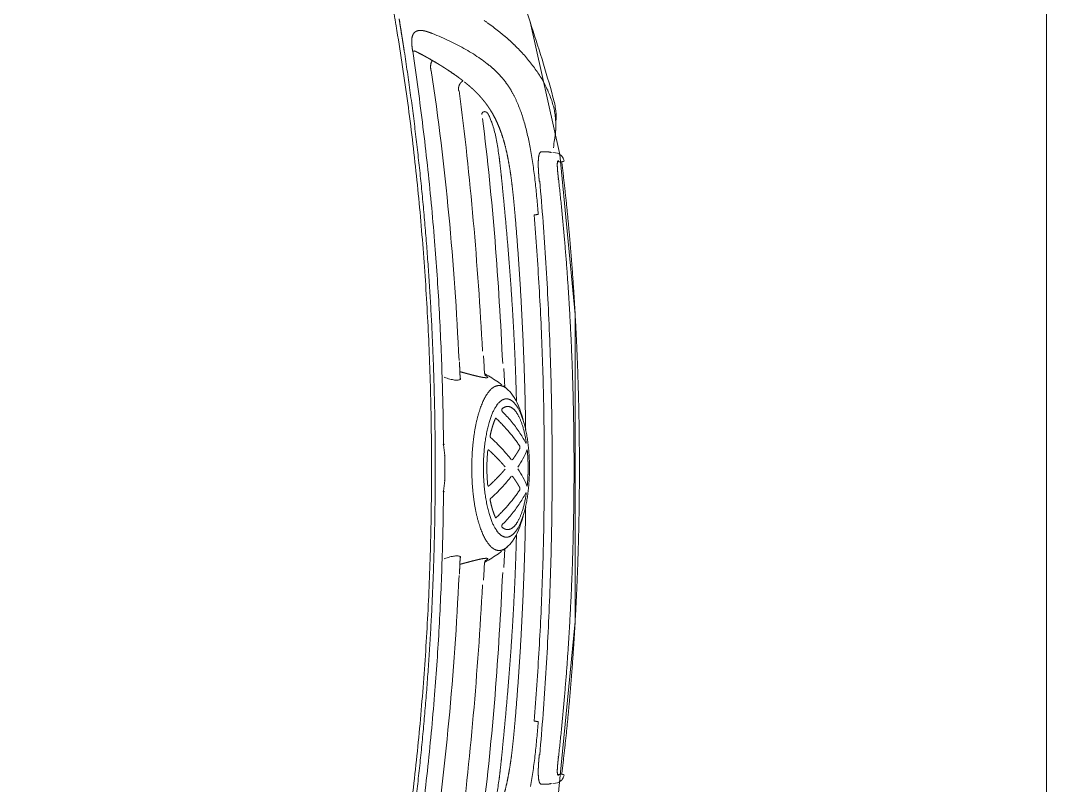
# Model space of a CAD drawing. Header units: metres. Extents: x -13194 to 152406, y -14653 to 29421.
# Drawn here: x 113326.1 to 113413.5, y 17072.9 to 17138 of the extents above; entities that cross this region are included whole.
import ezdxf
from ezdxf.xclip import XClip

# ---------------------------------------------------------------- set-up
doc = ezdxf.new("R2010")
doc.units = ezdxf.units.M
doc.header["$LTSCALE"] = 100
doc.header["$MEASUREMENT"] = 0
doc.header["$XCLIPFRAME"] = 0
doc.layers.get('0').update_dxf_attribs({"color": 9, "lineweight": 9})
for name, color, linetype, lineweight in [('04', 9, 'Continuous', 9), ('06D', 9, 'Continuous', 9), ('40M', 9, 'Continuous', 9)]:
    doc.layers.add(name, color=color, linetype=linetype, lineweight=lineweight)

# ---------------------------------------------------------------- blocks, each defined once
blk = doc.blocks.new('p-araba-polo')
at = {"extrusion": (0, 0, -1)}
for p, q in [((0.01422, 0.26091), (0.01391, 0.26097)), ((0.01508, 0.26079), (0.01402, 0.26094)), ((0.01503, 0.26079), (0.01425, 0.2609)), ((0.01831, 0.26121), (0.0184, 0.2612)), ((0.08109, 0.08663), (0.08157, 0.09555)), ((0.06387, 0.07388), (0.06438, 0.08476)), ((0.0636, 0.06899), (0.06387, 0.07386)), ((0.06854, 0.07272), (0.06886, 0.07295)), ((0.1157, 0.01978), (0.11462, 0.01066))]:
    blk.add_line(p, q, dxfattribs=at)
for p, q in [((0.1157, -0.01977), (0.11462, -0.01066)), ((0.0636, -0.06898), (0.06387, -0.07386)), ((0.06387, -0.07388), (0.06438, -0.08475)), ((0.06854, -0.07272), (0.06886, -0.07295)), ((0.08109, -0.08663), (0.08157, -0.09555)), ((0.01422, -0.2609), (0.01391, -0.26097)), ((0.01508, -0.26079), (0.01402, -0.26094)), ((0.01503, -0.26079), (0.01425, -0.2609)), ((0.01831, -0.26121), (0.0184, -0.2612)), ((0.02002, -0.30334), (0.02013, -0.30423))]:
    blk.add_line(p, q)
at = {"flags": 128}
for points in [[(0.08077, 0.08163), (0.08096, 0.08412), (0.08109, 0.08662)], [(0.08077, -0.08162), (0.08096, -0.08412), (0.08109, -0.08662)]]:
    blk.add_lwpolyline(points, dxfattribs=at)
for points, degree, knots in [([(0.15535, 0.37241), (0.15371, 0.36215), (0.15042, 0.34164), (0.14607, 0.31078), (0.14215, 0.27986), (0.13867, 0.24889), (0.13562, 0.21788), (0.133, 0.18682), (0.13079, 0.15573), (0.12899, 0.12462), (0.1276, 0.09348), (0.12662, 0.06233), (0.126, 0.03117), (0.12593, 0.01039), (0.12589, 0)], 3, [0, 0, 0, 0, 0.083333, 0.166666, 0.25, 0.333333, 0.416666, 0.5, 0.583333, 0.666666, 0.75, 0.833333, 0.916667, 1, 1, 1, 1]), ([(0.14194, 0.35489), (0.14038, 0.34415), (0.13726, 0.32267), (0.1331, 0.29037), (0.12936, 0.25802), (0.12604, 0.22562), (0.12422, 0.20399), (0.12331, 0.19317)], 3, [0, 0, 0, 0, 0.2, 0.4, 0.6, 0.8, 1, 1, 1, 1]), ([(0.06837, 0.265), (0.06866, 0.26712), (0.06923, 0.27135), (0.07026, 0.27751), (0.07147, 0.28345), (0.07291, 0.28912), (0.07443, 0.29383), (0.07594, 0.29774), (0.07691, 0.29983), (0.07741, 0.30088)], 3, [0, 0, 0, 0, 0.158147, 0.316114, 0.473938, 0.631662, 0.789307, 0.893445, 1, 1, 1, 1]), ([(0.03499, 0.21596), (0.03539, 0.22059), (0.03619, 0.22988), (0.03764, 0.24381), (0.03936, 0.25775), (0.04088, 0.26679), (0.04165, 0.27132)], 3, [0, 0, 0, 0, 0.247766, 0.497058, 0.747807, 1, 1, 1, 1]), ([(0.01309, 0.2618), (0.0133, 0.26283), (0.01419, 0.26501), (0.01736, 0.26792), (0.01902, 0.26832), (0.02261, 0.26858)], 3, [0, 0, 0, 0, 0.07302, 0.262364, 1, 1, 1, 1]), ([(0.01999, 0.26657), (0.01999, 0.26657), (0.01999, 0.26657), (0.01999, 0.26657), (0.01999, 0.26657), (0.01999, 0.26657), (0.01999, 0.26657), (0.01999, 0.26657), (0.01999, 0.26657), (0.01999, 0.26657), (0.01999, 0.26657)], 5, [0, 0, 0, 0, 0, 0, 1, 1, 1, 1, 1, 1, 1, 1, 1, 1, 1]), ([(0.01999, 0.26657), (0.01999, 0.26657), (0.01999, 0.26657), (0.01999, 0.26657), (0.01999, 0.26657), (0.01999, 0.26657), (0.01999, 0.26657), (0.01999, 0.26657), (0.01999, 0.26657), (0.01999, 0.26657), (0.01999, 0.26657)], 5, [0, 0, 0, 0, 0, 0, 1, 1, 1, 1, 1, 1, 1, 1, 1, 1, 1]), ([(0.0239, 0.26865), (0.02396, 0.26867), (0.02449, 0.26882), (0.02513, 0.26895), (0.0257, 0.26906)], 3, [0, 0, 0, 0, 0.111026, 1, 1, 1, 1]), ([(0.02465, 0.26849), (0.02465, 0.26849), (0.02465, 0.26849), (0.02465, 0.26849), (0.02465, 0.26849), (0.02465, 0.26849), (0.02465, 0.26849)], 3, [0, 0, 0, 0, 1, 1, 1, 1, 1, 1, 1]), ([(0.03194, 0.26932), (0.03225, 0.26933), (0.03288, 0.26935), (0.03347, 0.26862), (0.03376, 0.26826)], 3, [0, 0, 0, 0, 0.496902, 1, 1, 1, 1]), ([(0.03376, 0.26826), (0.03391, 0.26794), (0.03421, 0.26731), (0.03457, 0.2658), (0.03484, 0.26392), (0.03493, 0.2624), (0.03497, 0.26164)], 3, [0, 0, 0, 0, 0.249651, 0.50002, 0.750356, 1, 1, 1, 1]), ([(0.01398, 0.26096), (0.01399, 0.26095), (0.014, 0.26095), (0.01401, 0.26095), (0.01402, 0.26094)], 2, [0, 0, 0, 0.5, 0.5, 1, 1, 1]), ([(0.03497, 0.26164), (0.03499, 0.26094), (0.03504, 0.25955), (0.03502, 0.25729), (0.03495, 0.25499), (0.03487, 0.25343), (0.03483, 0.25265)], 3, [0, 0, 0, 0, 0.251327, 0.501735, 0.751271, 1, 1, 1, 1]), ([(0.02319, 0), (0.02323, 0.01165), (0.02332, 0.03494), (0.02397, 0.06987), (0.02503, 0.10479), (0.02653, 0.1397), (0.02847, 0.17458), (0.03081, 0.20944), (0.03275, 0.23265), (0.03372, 0.24425)], 3, [0, 0, 0, 0, 0.142868, 0.285725, 0.428582, 0.571438, 0.714291, 0.857142, 1, 1, 1, 1]), ([(0.03859, 0.21554), (0.03779, 0.20529), (0.03618, 0.1848), (0.03423, 0.15403), (0.03262, 0.12325), (0.03139, 0.09244), (0.03052, 0.06163), (0.02999, 0.03082), (0.02993, 0.01027), (0.0299, 0)], 3, [0, 0, 0, 0, 0.14291, 0.285803, 0.428665, 0.571538, 0.714372, 0.857182, 1, 1, 1, 1]), ([(0.12331, 0.19317), (0.12257, 0.18356), (0.1211, 0.16432), (0.11934, 0.13544), (0.11789, 0.10655), (0.11681, 0.07763), (0.11603, 0.04871), (0.11581, 0.02942), (0.1157, 0.01978)], 3, [0, 0, 0, 0, 0.166667, 0.333329, 0.499994, 0.666662, 0.833329, 1, 1, 1, 1]), ([(0.08058, 0.08018), (0.07851, 0.07902), (0.07436, 0.07671), (0.0707, 0.07421), (0.06887, 0.07296)], 3, [0, 0, 0, 0, 0.497743, 1, 1, 1, 1]), ([(0.08063, 0.07935), (0.08057, 0.07931), (0.08015, 0.07902), (0.07942, 0.07822), (0.08107, 0.08062), (0.08077, 0.08163)], 3, [0, 0, 0, 0, 0.049965, 0.344308, 1, 1, 1, 1]), ([(0.10149, 0.07539), (0.10181, 0.07523), (0.10246, 0.07491), (0.10383, 0.07473), (0.10544, 0.07479), (0.10723, 0.07505), (0.10848, 0.07533), (0.10911, 0.07548)], 3, [0, 0, 0, 0, 0.19954, 0.398751, 0.598409, 0.798825, 1, 1, 1, 1]), ([(0.10911, 0.07548), (0.10986, 0.07566), (0.11136, 0.07604), (0.11341, 0.07666), (0.11472, 0.07708), (0.11525, 0.07726)], 3, [0, 0, 0, 0, 0.371057, 0.742346, 1, 1, 1, 1]), ([(0.048, 0.04095), (0.05018, 0.04959), (0.05426, 0.05961), (0.05988, 0.06592), (0.06207, 0.06774)], 3, [0, 0, 0, 0, 0.724927, 1, 1, 1, 1]), ([(0.04593, 0.02173), (0.04675, 0.02323), (0.04839, 0.02623), (0.05128, 0.03074), (0.05448, 0.03526), (0.05803, 0.03978), (0.06189, 0.04429), (0.06473, 0.04729), (0.06616, 0.04879)], 3, [0, 0, 0, 0, 0.16668, 0.33334, 0.5, 0.66666, 0.83332, 1, 1, 1, 1]), ([(0.06616, 0.04935), (0.06615, 0.04925), (0.06612, 0.04905), (0.06604, 0.04878), (0.06594, 0.04855), (0.06586, 0.04845), (0.06582, 0.04841)], 3, [0, 0, 0, 0, 0.249941, 0.499809, 0.750049, 1, 1, 1, 1]), ([(0.0508, 0.01862), (0.05147, 0.01961), (0.0528, 0.02159), (0.0557, 0.02556), (0.05967, 0.03052), (0.06413, 0.03548), (0.06796, 0.03943), (0.06999, 0.0414), (0.07101, 0.04238)], 3, [0, 0, 0, 0, 0.125004, 0.250006, 0.499999, 0.749992, 0.874995, 1, 1, 1, 1]), ([(0.07101, 0.04238), (0.07105, 0.04241), (0.07112, 0.04247), (0.07123, 0.04248), (0.07133, 0.04241), (0.07139, 0.04232), (0.07141, 0.04227)], 3, [0, 0, 0, 0, 0.250044, 0.499974, 0.749882, 1, 1, 1, 1]), ([(0.07595, 0.02748), (0.07597, 0.02735), (0.076, 0.02709), (0.07595, 0.02665), (0.07583, 0.02626), (0.07571, 0.02611), (0.07565, 0.02604)], 3, [0, 0, 0, 0, 0.250006, 0.500022, 0.750005, 1, 1, 1, 1]), ([(0.04536, 0.02149), (0.04535, 0.02157), (0.04533, 0.02174), (0.04533, 0.02205), (0.04535, 0.02238), (0.04537, 0.02258), (0.04539, 0.02268)], 3, [0, 0, 0, 0, 0.252843, 0.501765, 0.750957, 1, 1, 1, 1]), ([(0.04557, 0.02131), (0.04555, 0.02128), (0.0455, 0.02121), (0.04544, 0.02122), (0.04539, 0.02131), (0.04537, 0.02143), (0.04536, 0.02149)], 3, [0, 0, 0, 0, 0.250438, 0.501916, 0.753209, 1, 1, 1, 1]), ([(0.07565, 0.02604), (0.07398, 0.02447), (0.07064, 0.02134), (0.06608, 0.01661), (0.06182, 0.01188), (0.05929, 0.00872), (0.05803, 0.00713)], 3, [0, 0, 0, 0, 0.25, 0.5, 0.750001, 1, 1, 1, 1]), ([(0.08008, 0.02338), (0.08008, 0.02338), (0.08008, 0.02338), (0.08008, 0.02338), (0.08008, 0.02338), (0.08008, 0.02338), (0.08008, 0.02338)], 3, [0, 0, 0, 0, 1, 1, 1, 1, 1, 1, 1]), ([(0.08008, 0.02338), (0.08008, 0.02338), (0.08008, 0.02338), (0.08008, 0.02338), (0.08008, 0.02338), (0.08008, 0.02338), (0.08008, 0.02338)], 3, [0, 0, 0, 0, 1, 1, 1, 1, 1, 1, 1]), ([(0.08022, 0.02243), (0.08022, 0.02243), (0.08022, 0.02243), (0.08022, 0.02243), (0.08022, 0.02243), (0.08022, 0.02243), (0.08022, 0.02243)], 3, [0, 0, 0, 0, 1, 1, 1, 1, 1, 1, 1]), ([(0.08034, 0.02153), (0.08034, 0.02153), (0.08034, 0.02153), (0.08034, 0.02153), (0.08034, 0.02153), (0.08034, 0.02153), (0.08034, 0.02153)], 3, [0, 0, 0, 0, 1, 1, 1, 1, 1, 1, 1]), ([(0.08034, 0.02153), (0.08034, 0.02153), (0.08034, 0.02153), (0.08034, 0.02153), (0.08034, 0.02153), (0.08034, 0.02153), (0.08034, 0.02153)], 3, [0, 0, 0, 0, 1, 1, 1, 1, 1, 1, 1]), ([(0.04437, 0.01477), (0.04439, 0.0149), (0.04442, 0.01517), (0.0445, 0.01543), (0.04459, 0.01554), (0.04464, 0.01545), (0.04467, 0.01541)], 3, [0, 0, 0, 0, 0.250017, 0.50001, 0.749992, 1, 1, 1, 1]), ([(0.07806, 0.01461), (0.07801, 0.01474), (0.07791, 0.01501), (0.07775, 0.01496), (0.07768, 0.01494)], 3, [0, 0, 0, 0, 0.500677, 1, 1, 1, 1]), ([(0.07876, 0), (0.07875, 0.00123), (0.07874, 0.0037), (0.0786, 0.00739), (0.07838, 0.01104), (0.07817, 0.01342), (0.07806, 0.01461)], 3, [0, 0, 0, 0, 0.25, 0.5, 0.75, 1, 1, 1, 1]), ([(0.11455, 0), (0.11456, 0.00178), (0.11456, 0.00534), (0.1146, 0.00889), (0.11462, 0.01066)], 3, [0, 0, 0, 0, 0.5, 1, 1, 1, 1]), ([(0.02319, 0), (0.02323, -0.01165), (0.02332, -0.03494), (0.02397, -0.06987), (0.02503, -0.10479), (0.02653, -0.1397), (0.02847, -0.17458), (0.03081, -0.20944), (0.03275, -0.23265), (0.03372, -0.24425)], 3, [0, 0, 0, 0, 0.142868, 0.285725, 0.428582, 0.571438, 0.714291, 0.857142, 1, 1, 1, 1]), ([(0.03859, -0.21554), (0.03779, -0.20529), (0.03618, -0.1848), (0.03423, -0.15403), (0.03262, -0.12324), (0.03139, -0.09244), (0.03052, -0.06163), (0.02999, -0.03082), (0.02993, -0.01027), (0.0299, 0)], 3, [0, 0, 0, 0, 0.14291, 0.285803, 0.428665, 0.571538, 0.714372, 0.857182, 1, 1, 1, 1]), ([(0.05847, 0.00759), (0.05844, 0.00759), (0.0584, 0.00759), (0.0584, 0.00761), (0.05841, 0.00762)], 3, [0, 0, 0, 0, 0.500023, 1, 1, 1, 1]), ([(0.07876, 0), (0.07875, -0.00123), (0.07874, -0.0037), (0.0786, -0.00739), (0.07838, -0.01104), (0.07817, -0.01342), (0.07806, -0.01461)], 3, [0, 0, 0, 0, 0.25, 0.5, 0.75, 1, 1, 1, 1]), ([(0.11455, 0), (0.11456, -0.00178), (0.11456, -0.00534), (0.1146, -0.00888), (0.11462, -0.01066)], 3, [0, 0, 0, 0, 0.5, 1, 1, 1, 1]), ([(0.15535, -0.37241), (0.15371, -0.36215), (0.15042, -0.34164), (0.14607, -0.31078), (0.14215, -0.27986), (0.13867, -0.24889), (0.13562, -0.21788), (0.133, -0.18682), (0.13079, -0.15573), (0.12899, -0.12462), (0.1276, -0.09348), (0.12662, -0.06233), (0.126, -0.03117), (0.12593, -0.01039), (0.12589, 0)], 3, [0, 0, 0, 0, 0.083333, 0.166666, 0.25, 0.333333, 0.416666, 0.5, 0.583333, 0.666666, 0.75, 0.833333, 0.916667, 1, 1, 1, 1]), ([(0.07565, -0.02604), (0.07398, -0.02447), (0.07064, -0.02134), (0.06608, -0.01661), (0.06182, -0.01188), (0.05929, -0.00871), (0.05803, -0.00713)], 3, [0, 0, 0, 0, 0.25, 0.5, 0.750001, 1, 1, 1, 1]), ([(0.05847, -0.00759), (0.05844, -0.00759), (0.0584, -0.00758), (0.0584, -0.00761), (0.05841, -0.00762)], 3, [0, 0, 0, 0, 0.500023, 1, 1, 1, 1]), ([(0.04437, -0.01477), (0.04439, -0.0149), (0.04442, -0.01517), (0.0445, -0.01543), (0.04459, -0.01554), (0.04464, -0.01545), (0.04467, -0.01541)], 3, [0, 0, 0, 0, 0.250017, 0.50001, 0.749992, 1, 1, 1, 1]), ([(0.07806, -0.01461), (0.07801, -0.01474), (0.07791, -0.01501), (0.07775, -0.01496), (0.07768, -0.01494)], 3, [0, 0, 0, 0, 0.500677, 1, 1, 1, 1]), ([(0.04536, -0.02149), (0.04535, -0.02157), (0.04533, -0.02174), (0.04533, -0.02205), (0.04535, -0.02238), (0.04537, -0.02258), (0.04539, -0.02268)], 3, [0, 0, 0, 0, 0.252843, 0.501765, 0.750957, 1, 1, 1, 1]), ([(0.04557, -0.02131), (0.04555, -0.02128), (0.0455, -0.02121), (0.04544, -0.02122), (0.04539, -0.02131), (0.04537, -0.02143), (0.04536, -0.02149)], 3, [0, 0, 0, 0, 0.250438, 0.501916, 0.753209, 1, 1, 1, 1]), ([(0.04593, -0.02173), (0.04675, -0.02323), (0.04839, -0.02623), (0.05128, -0.03074), (0.05448, -0.03526), (0.05803, -0.03978), (0.06189, -0.04429), (0.06473, -0.04729), (0.06616, -0.04879)], 3, [0, 0, 0, 0, 0.16668, 0.33334, 0.5, 0.66666, 0.83332, 1, 1, 1, 1]), ([(0.0508, -0.01862), (0.05147, -0.01961), (0.0528, -0.02159), (0.0557, -0.02556), (0.05967, -0.03052), (0.06413, -0.03547), (0.06796, -0.03943), (0.06999, -0.0414), (0.07101, -0.04238)], 3, [0, 0, 0, 0, 0.125004, 0.250006, 0.499999, 0.749992, 0.874995, 1, 1, 1, 1]), ([(0.07595, -0.02748), (0.07597, -0.02735), (0.076, -0.02709), (0.07595, -0.02665), (0.07583, -0.02626), (0.07571, -0.02611), (0.07565, -0.02604)], 3, [0, 0, 0, 0, 0.250006, 0.500022, 0.750005, 1, 1, 1, 1]), ([(0.08008, -0.02337), (0.08008, -0.02337), (0.08008, -0.02337), (0.08008, -0.02337), (0.08008, -0.02337), (0.08008, -0.02337), (0.08008, -0.02337)], 3, [0, 0, 0, 0, 1, 1, 1, 1, 1, 1, 1]), ([(0.08008, -0.02338), (0.08008, -0.02338), (0.08008, -0.02338), (0.08008, -0.02338), (0.08008, -0.02338), (0.08008, -0.02338), (0.08008, -0.02338)], 3, [0, 0, 0, 0, 1, 1, 1, 1, 1, 1, 1]), ([(0.08022, -0.02243), (0.08022, -0.02243), (0.08022, -0.02243), (0.08022, -0.02243), (0.08022, -0.02243), (0.08022, -0.02243), (0.08022, -0.02243)], 3, [0, 0, 0, 0, 1, 1, 1, 1, 1, 1, 1]), ([(0.08034, -0.02153), (0.08034, -0.02153), (0.08034, -0.02153), (0.08034, -0.02153), (0.08034, -0.02153), (0.08034, -0.02153), (0.08034, -0.02153)], 3, [0, 0, 0, 0, 1, 1, 1, 1, 1, 1, 1]), ([(0.08034, -0.02153), (0.08034, -0.02153), (0.08034, -0.02153), (0.08034, -0.02153), (0.08034, -0.02153), (0.08034, -0.02153), (0.08034, -0.02153)], 3, [0, 0, 0, 0, 1, 1, 1, 1, 1, 1, 1]), ([(0.12331, -0.19317), (0.12257, -0.18355), (0.1211, -0.16432), (0.11934, -0.13544), (0.11789, -0.10654), (0.11681, -0.07763), (0.11603, -0.04871), (0.11581, -0.02942), (0.1157, -0.01977)], 3, [0, 0, 0, 0, 0.166667, 0.333329, 0.499994, 0.666662, 0.833329, 1, 1, 1, 1]), ([(0.048, -0.04094), (0.05018, -0.04959), (0.05426, -0.05961), (0.05988, -0.06592), (0.06207, -0.06774)], 3, [0, 0, 0, 0, 0.724927, 1, 1, 1, 1]), ([(0.07101, -0.04238), (0.07105, -0.04241), (0.07112, -0.04247), (0.07123, -0.04247), (0.07133, -0.04241), (0.07139, -0.04232), (0.07141, -0.04227)], 3, [0, 0, 0, 0, 0.250044, 0.499974, 0.749882, 1, 1, 1, 1]), ([(0.06616, -0.04935), (0.06615, -0.04925), (0.06612, -0.04905), (0.06604, -0.04878), (0.06594, -0.04855), (0.06586, -0.04845), (0.06582, -0.0484)], 3, [0, 0, 0, 0, 0.249941, 0.499809, 0.750049, 1, 1, 1, 1]), ([(0.08058, -0.08018), (0.07851, -0.07902), (0.07436, -0.0767), (0.0707, -0.07421), (0.06887, -0.07296)], 3, [0, 0, 0, 0, 0.497743, 1, 1, 1, 1]), ([(0.10149, -0.07539), (0.10181, -0.07523), (0.10246, -0.07491), (0.10383, -0.07473), (0.10544, -0.07479), (0.10723, -0.07505), (0.10848, -0.07533), (0.10911, -0.07547)], 3, [0, 0, 0, 0, 0.19954, 0.398751, 0.598409, 0.798825, 1, 1, 1, 1]), ([(0.10911, -0.07547), (0.10986, -0.07566), (0.11136, -0.07604), (0.11341, -0.07666), (0.11472, -0.07708), (0.11525, -0.07726)], 3, [0, 0, 0, 0, 0.371057, 0.742346, 1, 1, 1, 1]), ([(0.08063, -0.07935), (0.08057, -0.07931), (0.08015, -0.07902), (0.07942, -0.07822), (0.08107, -0.08062), (0.08077, -0.08162)], 3, [0, 0, 0, 0, 0.049965, 0.344308, 1, 1, 1, 1]), ([(0.14194, -0.35489), (0.14038, -0.34415), (0.13726, -0.32267), (0.1331, -0.29037), (0.12936, -0.25802), (0.12604, -0.22562), (0.12422, -0.20399), (0.12331, -0.19317)], 3, [0, 0, 0, 0, 0.2, 0.4, 0.6, 0.8, 1, 1, 1, 1]), ([(0.03499, -0.21596), (0.03539, -0.22059), (0.03619, -0.22988), (0.03764, -0.24381), (0.03936, -0.25775), (0.04088, -0.26679), (0.04165, -0.27132)], 3, [0, 0, 0, 0, 0.247766, 0.497058, 0.747807, 1, 1, 1, 1]), ([(0.03497, -0.26164), (0.03499, -0.26094), (0.03504, -0.25954), (0.03502, -0.25729), (0.03495, -0.25499), (0.03487, -0.25343), (0.03483, -0.25265)], 3, [0, 0, 0, 0, 0.251327, 0.501735, 0.751271, 1, 1, 1, 1]), ([(0.01309, -0.2618), (0.0133, -0.26283), (0.01419, -0.26501), (0.01736, -0.26792), (0.01902, -0.26832), (0.02261, -0.26858)], 3, [0, 0, 0, 0, 0.07302, 0.262364, 1, 1, 1, 1]), ([(0.01398, -0.26095), (0.01399, -0.26095), (0.014, -0.26095), (0.01401, -0.26095), (0.01402, -0.26094)], 2, [0, 0, 0, 0.5, 0.5, 1, 1, 1]), ([(0.03376, -0.26826), (0.03391, -0.26794), (0.03421, -0.26731), (0.03457, -0.2658), (0.03484, -0.26392), (0.03493, -0.2624), (0.03497, -0.26164)], 3, [0, 0, 0, 0, 0.249651, 0.50002, 0.750356, 1, 1, 1, 1]), ([(0.01999, -0.26657), (0.01999, -0.26657), (0.01999, -0.26657), (0.01999, -0.26657), (0.01999, -0.26657), (0.01999, -0.26657), (0.01999, -0.26657), (0.01999, -0.26657), (0.01999, -0.26657), (0.01999, -0.26657), (0.01999, -0.26657)], 5, [0, 0, 0, 0, 0, 0, 1, 1, 1, 1, 1, 1, 1, 1, 1, 1, 1]), ([(0.01999, -0.26657), (0.01999, -0.26657), (0.01999, -0.26657), (0.01999, -0.26657), (0.01999, -0.26657), (0.01999, -0.26657), (0.01999, -0.26657), (0.01999, -0.26657), (0.01999, -0.26657), (0.01999, -0.26657), (0.01999, -0.26657)], 5, [0, 0, 0, 0, 0, 0, 1, 1, 1, 1, 1, 1, 1, 1, 1, 1, 1]), ([(0.0239, -0.26865), (0.02396, -0.26867), (0.02449, -0.26882), (0.02513, -0.26895), (0.0257, -0.26906)], 3, [0, 0, 0, 0, 0.111026, 1, 1, 1, 1]), ([(0.02465, -0.26849), (0.02465, -0.26849), (0.02465, -0.26849), (0.02465, -0.26849), (0.02465, -0.26849), (0.02465, -0.26849), (0.02465, -0.26849)], 3, [0, 0, 0, 0, 1, 1, 1, 1, 1, 1, 1]), ([(0.03194, -0.26932), (0.03225, -0.26933), (0.03288, -0.26935), (0.03347, -0.26862), (0.03376, -0.26826)], 3, [0, 0, 0, 0, 0.496902, 1, 1, 1, 1]), ([(0.06837, -0.265), (0.06866, -0.26712), (0.06923, -0.27135), (0.07026, -0.27751), (0.07147, -0.28345), (0.07291, -0.28911), (0.07443, -0.29383), (0.07594, -0.29774), (0.07691, -0.29982), (0.07741, -0.30088)], 3, [0, 0, 0, 0, 0.158147, 0.316114, 0.473938, 0.631662, 0.789307, 0.893445, 1, 1, 1, 1]), ([(0.04165, -0.27132), (0.04203, -0.27334), (0.04278, -0.27737), (0.04406, -0.28325), (0.04544, -0.28896), (0.04694, -0.29445), (0.04857, -0.29971), (0.0503, -0.30474), (0.05156, -0.30787), (0.05219, -0.30944)], 3, [0, 0, 0, 0, 0.14299, 0.285846, 0.42866, 0.571442, 0.714235, 0.857051, 1, 1, 1, 1]), ([(0.02048, -0.29888), (0.02041, -0.29825), (0.02028, -0.29696), (0.02021, -0.29567), (0.02017, -0.29502)], 3, [0, 0, 0, 0, 0.490502, 1, 1, 1, 1]), ([(0.03087, -0.32921), (0.02996, -0.32752), (0.02813, -0.32416), (0.02588, -0.31916), (0.02397, -0.3142), (0.02245, -0.3093), (0.02127, -0.30444), (0.0208, -0.30124), (0.02057, -0.29965)], 3, [0, 0, 0, 0, 0.166666, 0.333333, 0.5, 0.666667, 0.833333, 1, 1, 1, 1]), ([(0.07829, -0.30231), (0.07842, -0.30245), (0.07868, -0.30272), (0.07901, -0.30293), (0.07917, -0.30303)], 3, [0, 0, 0, 0, 0.498736, 1, 1, 1, 1]), ([(0.07917, -0.30303), (0.0795, -0.30317), (0.08014, -0.30346), (0.08126, -0.30351), (0.08184, -0.30323), (0.08213, -0.30309)], 3, [0, 0, 0, 0, 0.334219, 0.667128, 1, 1, 1, 1]), ([(0.08213, -0.30309), (0.08231, -0.30294), (0.08266, -0.30264), (0.08298, -0.30186), (0.08305, -0.30126), (0.08309, -0.30097)], 3, [0, 0, 0, 0, 0.331791, 0.664325, 1, 1, 1, 1]), ([(0.05406, -0.35898), (0.05263, -0.35753), (0.04977, -0.35464), (0.04589, -0.35034), (0.0423, -0.34605), (0.03901, -0.3418), (0.03602, -0.33757), (0.03327, -0.33337), (0.03167, -0.33059), (0.03087, -0.32921)], 3, [0, 0, 0, 0, 0.142856, 0.285712, 0.428569, 0.571427, 0.714284, 0.857142, 1, 1, 1, 1]), ([(0.0785, -0.34425), (0.08038, -0.34568), (0.08415, -0.34852), (0.09024, -0.35258), (0.09664, -0.35644), (0.10334, -0.3601), (0.11033, -0.36355), (0.11757, -0.36683), (0.12258, -0.36889), (0.12509, -0.36991)], 3, [0, 0, 0, 0, 0.142744, 0.285902, 0.429075, 0.572117, 0.714996, 0.857678, 1, 1, 1, 1]), ([(0.12523, -0.34664), (0.1257, -0.34703), (0.12663, -0.34782), (0.12772, -0.34846), (0.12827, -0.34879)], 3, [0, 0, 0, 0, 0.497077, 1, 1, 1, 1]), ([(0.14187, -0.35443), (0.14187, -0.35443), (0.14187, -0.35443), (0.14187, -0.35443), (0.14187, -0.35443), (0.14187, -0.35443), (0.14187, -0.35443), (0.14187, -0.35443), (0.14187, -0.35443), (0.14187, -0.35443), (0.14187, -0.35443)], 5, [0, 0, 0, 0, 0, 0, 1, 1, 1, 1, 1, 1.000001, 1.000001, 1.000001, 1.000001, 1.000001, 1.000001]), ([(0.14187, -0.35443), (0.14187, -0.35443), (0.14187, -0.35443), (0.14187, -0.35443), (0.14187, -0.35443), (0.14187, -0.35443), (0.14187, -0.35443), (0.14187, -0.35443), (0.14187, -0.35443), (0.14187, -0.35443), (0.14187, -0.35443)], 5, [0, 0, 0, 0, 0, 0, 1, 1, 1, 1, 1, 1.000001, 1.000001, 1.000001, 1.000001, 1.000001, 1.000001]), ([(0.15164, -0.37105), (0.15194, -0.37296), (0.15256, -0.37679), (0.15315, -0.38062), (0.15345, -0.38254)], 3, [0, 0, 0, 0, 0.500002, 1, 1, 1, 1])]:
    blk.add_open_spline(points, degree=degree, knots=knots)
for points, degree in [([(0.12271, 0), (0.12272, 0.07123), (0.12528, 0.14246), (0.13042, 0.21356), (0.13824, 0.28443), (0.14908, 0.35484)], 5), ([(0.1025, 0.09158), (0.10631, 0.1742), (0.11391, 0.25667), (0.12608, 0.33849)], 3), ([(0.08248, 0.09953), (0.08654, 0.17365), (0.09271, 0.24768), (0.10242, 0.32128)], 3), ([(0.06152, 0.26706), (0.06286, 0.27335), (0.06438, 0.27928), (0.06609, 0.28483), (0.06802, 0.29006), (0.07015, 0.2949), (0.07251, 0.29945), (0.07506, 0.30366)], 7), ([(0.06529, 0.08893), (0.0687, 0.15862), (0.07363, 0.22829), (0.08254, 0.2975)], 3), ([(0.0257, 0.26906), (0.02524, 0.26899), (0.02481, 0.2689), (0.02441, 0.2688), (0.02404, 0.2687), (0.02371, 0.26858)], 5), ([(0.0257, 0.26906), (0.02667, 0.26922), (0.02778, 0.26932), (0.02902, 0.26938), (0.03041, 0.26936), (0.03194, 0.26932)], 5), ([(0.03376, 0.26826), (0.03342, 0.26886), (0.03305, 0.26918), (0.03268, 0.2693), (0.0323, 0.26931), (0.03194, 0.26932)], 5), ([(0.03497, 0.26164), (0.03489, 0.26351), (0.03473, 0.2652), (0.03447, 0.26662), (0.03413, 0.2676), (0.03376, 0.26826)], 5), ([(0.05472, 0.21463), (0.05545, 0.223), (0.05619, 0.23116), (0.057, 0.23901), (0.05791, 0.2466), (0.05894, 0.25376), (0.06014, 0.26062), (0.06152, 0.26706)], 7), ([(0.06311, 0.21382), (0.06401, 0.22347), (0.06489, 0.23274), (0.06574, 0.24156), (0.06657, 0.24988), (0.06741, 0.2577), (0.06837, 0.265)], 6), ([(0.01508, 0.26079), (0.0105, 0.2237), (0.00687, 0.18651), (0.00409, 0.14926), (0.00205, 0.11197), (0.00069, 0.07466), (0, 0.03733), (0, 0)], 7), ([(0.01353, 0.26112), (0.01334, 0.26118), (0.01317, 0.26128), (0.01309, 0.26179)], 3), ([(0.01382, 0.261), (0.01385, 0.26099), (0.01388, 0.26098), (0.01391, 0.26097), (0.01394, 0.26096), (0.01398, 0.26096)], 5), ([(0.01398, 0.26096), (0.01398, 0.26095), (0.01399, 0.26095), (0.01399, 0.26095), (0.014, 0.26095), (0.014, 0.26095), (0.01401, 0.26095), (0.01402, 0.26094)], 7), ([(0.01402, 0.26094), (0.01409, 0.26092), (0.01415, 0.2609), (0.01452, 0.26087)], 3), ([(0.01402, 0.26094), (0.01404, 0.26094), (0.01407, 0.26093), (0.01411, 0.26092), (0.01416, 0.26091), (0.01423, 0.2609), (0.01431, 0.26089), (0.01442, 0.26088)], 7), ([(0.01508, 0.26079), (0.01503, 0.26079), (0.01502, 0.26079), (0.01503, 0.26079), (0.01505, 0.26079), (0.01508, 0.26079)], 5), ([(0.01508, 0.26079), (0.01503, 0.26079), (0.01502, 0.26079), (0.01503, 0.26079), (0.01505, 0.26079), (0.01508, 0.26079)], 5), ([(0.01508, 0.26079), (0.01681, 0.26084), (0.01855, 0.26088)], 2), ([(0.01883, 0.25795), (0.01884, 0.2596), (0.01875, 0.26091), (0.01853, 0.2615), (0.01828, 0.26174), (0.01803, 0.26176), (0.01777, 0.26178)], 6), ([(0.01783, 0.24604), (0.01805, 0.24795), (0.01827, 0.24986), (0.01847, 0.25175), (0.01864, 0.25356), (0.01876, 0.25522), (0.01882, 0.2567), (0.01883, 0.25795)], 7), ([(0.01819, 0.26122), (0.01824, 0.26122), (0.0183, 0.26121), (0.01836, 0.2612), (0.01842, 0.26119)], 4), ([(0.01844, 0.26119), (0.0184, 0.2612), (0.01836, 0.26121), (0.01831, 0.26121), (0.01827, 0.26122), (0.01823, 0.26122), (0.01819, 0.26122)], 6), ([(0.03483, 0.25265), (0.03494, 0.25452), (0.03502, 0.25639), (0.03506, 0.25822), (0.03505, 0.26), (0.03497, 0.26164)], 5), ([(0.00457, 0), (0.00457, 0.04924), (0.00586, 0.09856), (0.00836, 0.14784), (0.01224, 0.19704), (0.01783, 0.24604)], 5), ([(0.01783, 0.24604), (0.01779, 0.24605), (0.01798, 0.24602), (0.01826, 0.24599)], 3), ([(0.03417, 0.24422), (0.03432, 0.24589), (0.03447, 0.24758), (0.03461, 0.24927), (0.03473, 0.25096), (0.03483, 0.25265)], 5), ([(0.03372, 0.24425), (0.03385, 0.24424), (0.03396, 0.24423), (0.03408, 0.24422), (0.03414, 0.24422), (0.03417, 0.24422)], 5), ([(0.03417, 0.24422), (0.03414, 0.24422), (0.03408, 0.24422), (0.03396, 0.24423), (0.03385, 0.24424), (0.03372, 0.24425)], 5), ([(0.03859, 0.21554), (0.03749, 0.21565), (0.03639, 0.21576), (0.03565, 0.21585), (0.03532, 0.2159), (0.03499, 0.21596)], 5), ([(0.03859, 0.21554), (0.03749, 0.21565), (0.03639, 0.21576), (0.03565, 0.21585), (0.03532, 0.2159), (0.03499, 0.21596)], 5), ([(0.05472, 0.21463), (0.05276, 0.19201), (0.05109, 0.16934), (0.04966, 0.14664), (0.04846, 0.12392), (0.04745, 0.10118), (0.04665, 0.07843), (0.04607, 0.05568), (0.04574, 0.03293)], 8), ([(0.04574, 0.03293), (0.04607, 0.05568), (0.04665, 0.07843), (0.04745, 0.10118), (0.04846, 0.12392), (0.04966, 0.14664), (0.05109, 0.16934), (0.05276, 0.19201), (0.05472, 0.21463)], 8), ([(0.06311, 0.21382), (0.0613, 0.19427), (0.05965, 0.17468), (0.05811, 0.15505), (0.05683, 0.13538), (0.0557, 0.11569), (0.05477, 0.09598), (0.05407, 0.07626), (0.05357, 0.05655)], 8), ([(0.05357, 0.05655), (0.05407, 0.07626), (0.05477, 0.09598), (0.0557, 0.11569), (0.05683, 0.13538), (0.05811, 0.15505), (0.05965, 0.17468), (0.0613, 0.19427), (0.06311, 0.21382)], 8), ([(0.10149, 0.07539), (0.10164, 0.07912), (0.1018, 0.08285), (0.10196, 0.08657), (0.10213, 0.0903)], 4), ([(0.07865, 0.07694), (0.07826, 0.07699), (0.07796, 0.07707), (0.07788, 0.07726), (0.07808, 0.07756), (0.07853, 0.07796), (0.07918, 0.07844), (0.07998, 0.07897)], 7), ([(0.07865, 0.07694), (0.07826, 0.07699), (0.07796, 0.07707), (0.07788, 0.07726), (0.07808, 0.07756), (0.07853, 0.07796), (0.07918, 0.07844), (0.07998, 0.07897)], 7), ([(0.08519, 0.07775), (0.0864, 0.07802), (0.08768, 0.07832), (0.089, 0.07864), (0.09037, 0.07899), (0.09178, 0.07936), (0.0932, 0.07973), (0.09465, 0.08012)], 7), ([(0.10138, 0.08192), (0.1004, 0.08166), (0.09943, 0.0814), (0.09846, 0.08114), (0.0975, 0.08088), (0.09655, 0.08063), (0.09559, 0.08037), (0.09465, 0.08012)], 7), ([(0.06162, 0.06735), (0.06757, 0.07265), (0.07406, 0.07241), (0.08041, 0.06604), (0.08585, 0.05387), (0.08973, 0.03731), (0.09163, 0.01856), (0.09163, 0)], 7), ([(0.0636, 0.06896), (0.06362, 0.0691), (0.06365, 0.06925), (0.0637, 0.06941), (0.06376, 0.06958), (0.06384, 0.06976), (0.06393, 0.06994), (0.06402, 0.07013)], 7), ([(0.06887, 0.07296), (0.06796, 0.07229), (0.06705, 0.07162), (0.06618, 0.07095)], 3), ([(0.06885, 0.07294), (0.06885, 0.07295), (0.06886, 0.07295), (0.06887, 0.07296)], 3), ([(0.06885, 0.07294), (0.06885, 0.07295), (0.06886, 0.07295), (0.06887, 0.07296)], 3), ([(0.08519, 0.07775), (0.08397, 0.07749), (0.08282, 0.07726), (0.08176, 0.07708), (0.08079, 0.07694), (0.07993, 0.07687), (0.07921, 0.07686), (0.07865, 0.07694)], 7), ([(0.10149, 0.07539), (0.10134, 0.07549), (0.10119, 0.07559), (0.10109, 0.07573), (0.10106, 0.0759), (0.1011, 0.0761), (0.10121, 0.07633), (0.10138, 0.07656)], 7), ([(0.04249, 0), (0.04249, 0.01509), (0.04403, 0.03018), (0.04712, 0.04349), (0.05145, 0.05322), (0.05641, 0.05836), (0.06143, 0.05887)], 6), ([(0.06601, 0.05027), (0.06264, 0.05324), (0.05904, 0.05386), (0.05544, 0.05185), (0.05206, 0.04739), (0.04917, 0.04061), (0.0469, 0.03219), (0.04539, 0.02268)], 7), ([(0.06143, 0.05887), (0.06667, 0.05941), (0.07196, 0.05488), (0.07664, 0.04523), (0.08001, 0.03151), (0.08169, 0.01575), (0.08169, 0)], 6), ([(0.06616, 0.04935), (0.06618, 0.04954), (0.06619, 0.04972), (0.06618, 0.04989), (0.06615, 0.05002), (0.06611, 0.05013), (0.06607, 0.05022), (0.06601, 0.05027)], 7), ([(0.07141, 0.04227), (0.07137, 0.04236), (0.07133, 0.04243), (0.07127, 0.04248), (0.0712, 0.0425), (0.07113, 0.04248), (0.07107, 0.04244), (0.07101, 0.04238)], 7), ([(0.07595, 0.02748), (0.07545, 0.02995), (0.07489, 0.03231), (0.07428, 0.03457), (0.07363, 0.0367), (0.07293, 0.0387), (0.07219, 0.04056), (0.07141, 0.04227)], 7), ([(0.04539, 0.02268), (0.04536, 0.02251), (0.04534, 0.02233), (0.04533, 0.02214), (0.04532, 0.02196), (0.04533, 0.02178), (0.04534, 0.02162), (0.04536, 0.0215)], 7), ([(0.04536, 0.0215), (0.04537, 0.02138), (0.0454, 0.02129), (0.04543, 0.02123), (0.04546, 0.0212), (0.0455, 0.0212), (0.04553, 0.02124), (0.04557, 0.02131)], 7), ([(0.0506, 0.01776), (0.05059, 0.01758), (0.05059, 0.0174), (0.0506, 0.01723), (0.05061, 0.01709), (0.05064, 0.01697), (0.05067, 0.01686), (0.05071, 0.01679)], 7), ([(0.0508, 0.01862), (0.05076, 0.01855), (0.05072, 0.01846), (0.05069, 0.01835), (0.05065, 0.01822), (0.05063, 0.01808), (0.05061, 0.01792), (0.0506, 0.01776)], 7), ([(0.11564, 0.01993), (0.11533, 0.01994), (0.11515, 0.01999), (0.11511, 0.02009), (0.11525, 0.02021), (0.11559, 0.02035)], 5), ([(0.11564, 0.01993), (0.11533, 0.01994), (0.11515, 0.01999), (0.11511, 0.02009), (0.11525, 0.02021), (0.11559, 0.02035)], 5), ([(0.11559, 0.02035), (0.11562, 0.02023), (0.11564, 0.02011), (0.11566, 0.01999), (0.11568, 0.01987), (0.1157, 0.01978)], 5), ([(0.04437, 0.01477), (0.04417, 0.01272), (0.044, 0.01064), (0.04387, 0.00853), (0.04377, 0.00641), (0.0437, 0.00428), (0.04367, 0.00214), (0.04367, 0)], 7), ([(0.04467, 0.01541), (0.04463, 0.01551), (0.04458, 0.01554), (0.04453, 0.01552), (0.04448, 0.01539), (0.04443, 0.01522), (0.0444, 0.01501), (0.04437, 0.01477)], 7), ([(0.05237, 0.00064), (0.04922, 0.00551), (0.04666, 0.01037), (0.04469, 0.01521)], 3), ([(0.05071, 0.01679), (0.05148, 0.01541), (0.05229, 0.01404), (0.05314, 0.01266), (0.05402, 0.01128), (0.05494, 0.0099), (0.05589, 0.00852), (0.05688, 0.00713)], 7), ([(0.07722, 0.01541), (0.07498, 0.01335), (0.07282, 0.01129), (0.07073, 0.00922), (0.06872, 0.00715), (0.06679, 0.00507), (0.06495, 0.00299), (0.06318, 0.00091)], 7), ([(0.07783, 0.01477), (0.07781, 0.01501), (0.07775, 0.01522), (0.07768, 0.01539), (0.07756, 0.01552), (0.07745, 0.01554), (0.07733, 0.01551), (0.07722, 0.01541)], 7), ([(0.07768, 0.01494), (0.07773, 0.01499), (0.0778, 0.01501), (0.07786, 0.01499), (0.07793, 0.01493), (0.07799, 0.01484), (0.07803, 0.01473), (0.07806, 0.01461)], 7), ([(0, 0), (-0.00005, 0), (-0.00006, 0), (-0.00005, 0), (-0.00003, 0), (0, 0)], 5), ([(0, 0), (-0.00005, 0), (-0.00006, 0), (-0.00005, 0), (-0.00003, 0), (0, 0)], 5), ([(0.01508, -0.26079), (0.0105, -0.2237), (0.00687, -0.18651), (0.00409, -0.14926), (0.00205, -0.11197), (0.00069, -0.07466), (0, -0.03733), (0, 0)], 7), ([(0.00457, 0), (0.00457, -0.04924), (0.00586, -0.09856), (0.00836, -0.14784), (0.01224, -0.19704), (0.01783, -0.24604)], 5), ([(0.04249, 0), (0.04249, -0.01509), (0.04403, -0.03018), (0.04712, -0.04349), (0.05145, -0.05321), (0.05641, -0.05836), (0.06143, -0.05887)], 6), ([(0.04437, -0.01477), (0.04417, -0.01272), (0.044, -0.01064), (0.04387, -0.00853), (0.04377, -0.00641), (0.0437, -0.00428), (0.04367, -0.00214), (0.04367, 0)], 7), ([(0.05749, 0.00712), (0.05724, 0.00709), (0.05697, 0.00701), (0.05688, 0.00713)], 3), ([(0.05688, 0.00713), (0.05697, 0.00701), (0.05724, 0.00709), (0.05749, 0.00712)], 3), ([(0.06143, -0.05887), (0.06667, -0.0594), (0.07196, -0.05488), (0.07664, -0.04523), (0.08001, -0.03151), (0.08169, -0.01575), (0.08169, 0)], 6), ([(0.06162, -0.06735), (0.06757, -0.07265), (0.07406, -0.07241), (0.08041, -0.06604), (0.08585, -0.05387), (0.08973, -0.03731), (0.09163, -0.01855), (0.09163, 0)], 7), ([(0.12271, 0), (0.12272, -0.07123), (0.12528, -0.14246), (0.13042, -0.21356), (0.13824, -0.28443), (0.14908, -0.35484)], 5), ([(0.05237, -0.00064), (0.04922, -0.0055), (0.04666, -0.01037), (0.04469, -0.01521)], 3), ([(0.05071, -0.01679), (0.05148, -0.01541), (0.05229, -0.01403), (0.05314, -0.01266), (0.05402, -0.01128), (0.05494, -0.00989), (0.05589, -0.00851), (0.05688, -0.00713)], 7), ([(0.05749, -0.00712), (0.05724, -0.00709), (0.05697, -0.00701), (0.05688, -0.00713)], 3), ([(0.05688, -0.00713), (0.05697, -0.00701), (0.05724, -0.00709), (0.05749, -0.00712)], 3), ([(0.07722, -0.01541), (0.07498, -0.01335), (0.07282, -0.01129), (0.07073, -0.00922), (0.06872, -0.00714), (0.06679, -0.00507), (0.06495, -0.00299), (0.06318, -0.00091)], 7), ([(0.04467, -0.01541), (0.04463, -0.01551), (0.04458, -0.01554), (0.04453, -0.01551), (0.04448, -0.01539), (0.04443, -0.01522), (0.0444, -0.01501), (0.04437, -0.01477)], 7), ([(0.0506, -0.01775), (0.05059, -0.01758), (0.05059, -0.0174), (0.0506, -0.01723), (0.05061, -0.01708), (0.05064, -0.01696), (0.05067, -0.01686), (0.05071, -0.01679)], 7), ([(0.07783, -0.01477), (0.07781, -0.01501), (0.07775, -0.01522), (0.07768, -0.01539), (0.07756, -0.01551), (0.07745, -0.01554), (0.07733, -0.01551), (0.07722, -0.01541)], 7), ([(0.07768, -0.01494), (0.07773, -0.01499), (0.0778, -0.01501), (0.07786, -0.01499), (0.07793, -0.01493), (0.07799, -0.01484), (0.07803, -0.01473), (0.07806, -0.01461)], 7), ([(0.04539, -0.02268), (0.04536, -0.02251), (0.04534, -0.02233), (0.04533, -0.02214), (0.04532, -0.02195), (0.04533, -0.02178), (0.04534, -0.02162), (0.04536, -0.02149)], 7), ([(0.04536, -0.02149), (0.04537, -0.02138), (0.0454, -0.02129), (0.04543, -0.02122), (0.04546, -0.0212), (0.0455, -0.0212), (0.04553, -0.02124), (0.04557, -0.02131)], 7), ([(0.06601, -0.05027), (0.06264, -0.05324), (0.05904, -0.05386), (0.05544, -0.05185), (0.05206, -0.04739), (0.04917, -0.04061), (0.0469, -0.03219), (0.04539, -0.02268)], 7), ([(0.0508, -0.01862), (0.05076, -0.01855), (0.05072, -0.01846), (0.05069, -0.01835), (0.05065, -0.01822), (0.05063, -0.01807), (0.05061, -0.01792), (0.0506, -0.01775)], 7), ([(0.11564, -0.01992), (0.11533, -0.01994), (0.11515, -0.01999), (0.11511, -0.02009), (0.11525, -0.02021), (0.11559, -0.02035)], 5), ([(0.11564, -0.01992), (0.11533, -0.01994), (0.11515, -0.01999), (0.11511, -0.02009), (0.11525, -0.02021), (0.11559, -0.02035)], 5), ([(0.11559, -0.02035), (0.11562, -0.02023), (0.11564, -0.02011), (0.11566, -0.01999), (0.11568, -0.01987), (0.1157, -0.01977)], 5), ([(0.05472, -0.21463), (0.05276, -0.19201), (0.05109, -0.16934), (0.04966, -0.14664), (0.04846, -0.12392), (0.04745, -0.10118), (0.04665, -0.07843), (0.04607, -0.05568), (0.04574, -0.03292)], 8), ([(0.04574, -0.03292), (0.04607, -0.05568), (0.04665, -0.07843), (0.04745, -0.10118), (0.04846, -0.12392), (0.04966, -0.14664), (0.05109, -0.16934), (0.05276, -0.19201), (0.05472, -0.21463)], 8), ([(0.07595, -0.02748), (0.07545, -0.02994), (0.07489, -0.03231), (0.07428, -0.03457), (0.07363, -0.0367), (0.07293, -0.0387), (0.07219, -0.04056), (0.07141, -0.04227)], 7), ([(0.07141, -0.04227), (0.07137, -0.04236), (0.07133, -0.04243), (0.07127, -0.04248), (0.0712, -0.0425), (0.07113, -0.04248), (0.07107, -0.04244), (0.07101, -0.04238)], 7), ([(0.06616, -0.04935), (0.06618, -0.04954), (0.06619, -0.04972), (0.06618, -0.04989), (0.06615, -0.05002), (0.06611, -0.05013), (0.06607, -0.05022), (0.06601, -0.05027)], 7), ([(0.06311, -0.21382), (0.0613, -0.19427), (0.05965, -0.17468), (0.05811, -0.15505), (0.05683, -0.13538), (0.0557, -0.11569), (0.05477, -0.09598), (0.05407, -0.07626), (0.05357, -0.05655)], 8), ([(0.05357, -0.05655), (0.05407, -0.07626), (0.05477, -0.09598), (0.0557, -0.11569), (0.05683, -0.13538), (0.05811, -0.15505), (0.05965, -0.17468), (0.0613, -0.19427), (0.06311, -0.21382)], 8), ([(0.0636, -0.06896), (0.06362, -0.06909), (0.06365, -0.06925), (0.0637, -0.06941), (0.06376, -0.06958), (0.06384, -0.06976), (0.06393, -0.06994), (0.06402, -0.07013)], 7), ([(0.06887, -0.07296), (0.06796, -0.07229), (0.06705, -0.07162), (0.06618, -0.07095)], 3), ([(0.06885, -0.07294), (0.06885, -0.07295), (0.06886, -0.07295), (0.06887, -0.07296)], 3), ([(0.06885, -0.07294), (0.06885, -0.07295), (0.06886, -0.07295), (0.06887, -0.07296)], 3), ([(0.07865, -0.07693), (0.07826, -0.07699), (0.07796, -0.07707), (0.07788, -0.07726), (0.07808, -0.07756), (0.07853, -0.07796), (0.07918, -0.07844), (0.07998, -0.07896)], 7), ([(0.07865, -0.07693), (0.07826, -0.07699), (0.07796, -0.07707), (0.07788, -0.07726), (0.07808, -0.07756), (0.07853, -0.07796), (0.07918, -0.07844), (0.07998, -0.07896)], 7), ([(0.08519, -0.07775), (0.08397, -0.07749), (0.08282, -0.07726), (0.08176, -0.07708), (0.08079, -0.07694), (0.07993, -0.07687), (0.07921, -0.07686), (0.07865, -0.07693)], 7), ([(0.08519, -0.07775), (0.0864, -0.07802), (0.08768, -0.07831), (0.089, -0.07864), (0.09037, -0.07899), (0.09178, -0.07935), (0.0932, -0.07973), (0.09465, -0.08012)], 7), ([(0.10149, -0.07539), (0.10134, -0.07549), (0.10119, -0.07559), (0.10109, -0.07573), (0.10106, -0.0759), (0.1011, -0.0761), (0.10121, -0.07632), (0.10138, -0.07656)], 7), ([(0.10149, -0.07539), (0.10164, -0.07912), (0.1018, -0.08284), (0.10196, -0.08657), (0.10213, -0.0903)], 4), ([(0.10138, -0.08192), (0.1004, -0.08166), (0.09943, -0.0814), (0.09846, -0.08114), (0.0975, -0.08088), (0.09655, -0.08062), (0.09559, -0.08037), (0.09465, -0.08012)], 7), ([(0.06529, -0.08893), (0.0687, -0.15862), (0.07363, -0.22828), (0.08254, -0.2975)], 3), ([(0.1025, -0.09158), (0.10631, -0.1742), (0.11391, -0.25667), (0.12608, -0.33849)], 3), ([(0.08248, -0.09953), (0.08654, -0.17365), (0.09271, -0.24768), (0.10242, -0.32128)], 3), ([(0.03859, -0.21554), (0.03749, -0.21565), (0.03639, -0.21576), (0.03565, -0.21584), (0.03532, -0.2159), (0.03499, -0.21596)], 5), ([(0.03859, -0.21554), (0.03749, -0.21565), (0.03639, -0.21576), (0.03565, -0.21584), (0.03532, -0.2159), (0.03499, -0.21596)], 5), ([(0.05472, -0.21463), (0.05545, -0.223), (0.05619, -0.23116), (0.057, -0.23901), (0.05791, -0.2466), (0.05894, -0.25375), (0.06014, -0.26062), (0.06152, -0.26706)], 7), ([(0.06311, -0.21382), (0.06401, -0.22347), (0.06489, -0.23274), (0.06574, -0.24156), (0.06657, -0.24988), (0.06741, -0.25769), (0.06837, -0.265)], 6), ([(0.03372, -0.24425), (0.03385, -0.24424), (0.03396, -0.24423), (0.03408, -0.24422), (0.03414, -0.24422), (0.03417, -0.24421)], 5), ([(0.03417, -0.24421), (0.03414, -0.24422), (0.03408, -0.24422), (0.03396, -0.24423), (0.03385, -0.24424), (0.03372, -0.24425)], 5), ([(0.03417, -0.24421), (0.03432, -0.24589), (0.03447, -0.24758), (0.03461, -0.24927), (0.03473, -0.25096), (0.03483, -0.25265)], 5), ([(0.01783, -0.24604), (0.01779, -0.24604), (0.01798, -0.24602), (0.01826, -0.24599)], 3), ([(0.01783, -0.24604), (0.01805, -0.24795), (0.01827, -0.24986), (0.01847, -0.25175), (0.01864, -0.25355), (0.01876, -0.25522), (0.01882, -0.2567), (0.01883, -0.25795)], 7), ([(0.03483, -0.25265), (0.03494, -0.25452), (0.03502, -0.25639), (0.03506, -0.25822), (0.03505, -0.26), (0.03497, -0.26164)], 5), ([(0.01353, -0.26112), (0.01334, -0.26117), (0.01317, -0.26128), (0.01309, -0.26179)], 3), ([(0.01382, -0.261), (0.01385, -0.26099), (0.01388, -0.26098), (0.01391, -0.26097), (0.01394, -0.26096), (0.01398, -0.26095)], 5), ([(0.01398, -0.26095), (0.01398, -0.26095), (0.01399, -0.26095), (0.01399, -0.26095), (0.014, -0.26095), (0.014, -0.26095), (0.01401, -0.26094), (0.01402, -0.26094)], 7), ([(0.01402, -0.26094), (0.01409, -0.26092), (0.01415, -0.2609), (0.01452, -0.26087)], 3), ([(0.01402, -0.26094), (0.01404, -0.26094), (0.01407, -0.26093), (0.01411, -0.26092), (0.01416, -0.26091), (0.01423, -0.2609), (0.01431, -0.26089), (0.01442, -0.26088)], 7), ([(0.01508, -0.26079), (0.01503, -0.26079), (0.01502, -0.26079), (0.01503, -0.26079), (0.01505, -0.26079), (0.01508, -0.26079)], 5), ([(0.01508, -0.26079), (0.01503, -0.26079), (0.01502, -0.26079), (0.01503, -0.26079), (0.01505, -0.26079), (0.01508, -0.26079)], 5), ([(0.01508, -0.26079), (0.01681, -0.26084), (0.01855, -0.26088)], 2), ([(0.01883, -0.25795), (0.01884, -0.2596), (0.01875, -0.26091), (0.01853, -0.2615), (0.01828, -0.26174), (0.01803, -0.26176), (0.01777, -0.26178)], 6), ([(0.01819, -0.26122), (0.01824, -0.26122), (0.0183, -0.26121), (0.01836, -0.2612), (0.01842, -0.26119)], 4), ([(0.01844, -0.26119), (0.0184, -0.2612), (0.01836, -0.26121), (0.01831, -0.26121), (0.01827, -0.26122), (0.01823, -0.26122), (0.01819, -0.26122)], 6), ([(0.03497, -0.26164), (0.03489, -0.26351), (0.03473, -0.2652), (0.03447, -0.26662), (0.03413, -0.2676), (0.03376, -0.26826)], 5), ([(0.0257, -0.26906), (0.02524, -0.26899), (0.02481, -0.2689), (0.02441, -0.2688), (0.02404, -0.2687), (0.02371, -0.26858)], 5), ([(0.0257, -0.26906), (0.02667, -0.26922), (0.02778, -0.26932), (0.02902, -0.26938), (0.03041, -0.26935), (0.03194, -0.26932)], 5), ([(0.03376, -0.26826), (0.03342, -0.26886), (0.03305, -0.26918), (0.03268, -0.2693), (0.0323, -0.26931), (0.03194, -0.26932)], 5), ([(0.06152, -0.26706), (0.06286, -0.27335), (0.06438, -0.27928), (0.06609, -0.28483), (0.06802, -0.29006), (0.07015, -0.2949), (0.07251, -0.29944), (0.07506, -0.30366)], 7), ([(0.02127, -0.27882), (0.02085, -0.28112), (0.02051, -0.28344), (0.02026, -0.28575), (0.0201, -0.28807), (0.02003, -0.29039), (0.02005, -0.2927), (0.02017, -0.29502)], 7), ([(0.02211, -0.27254), (0.02183, -0.27507), (0.02149, -0.27746), (0.02109, -0.27983)], 3), ([(0.02017, -0.29502), (0.01987, -0.29615), (0.01958, -0.29728), (0.01968, -0.29839)], 3), ([(0.01968, -0.29844), (0.01977, -0.29993), (0.01982, -0.30154), (0.02003, -0.30335)], 3), ([(0.02013, -0.30425), (0.02063, -0.30803), (0.02126, -0.31132), (0.0225, -0.31587)], 3), ([(0.02048, -0.29888), (0.0205, -0.29903), (0.02051, -0.29919), (0.02053, -0.29934), (0.02055, -0.29949), (0.02057, -0.29965)], 5), ([(0.02057, -0.29965), (0.02054, -0.29939), (0.02051, -0.29913), (0.02048, -0.29888)], 3), ([(0.02059, -0.29957), (0.02059, -0.29958), (0.02059, -0.29958), (0.02059, -0.29957), (0.02059, -0.29957), (0.02059, -0.29957), (0.02059, -0.29957), (0.02059, -0.29957)], 7), ([(0.02061, -0.29948), (0.02061, -0.29948), (0.02061, -0.29948), (0.02061, -0.29948)], 3), ([(0.08003, -0.31096), (0.07916, -0.30981), (0.0783, -0.30864), (0.07746, -0.30744), (0.07664, -0.30621), (0.07584, -0.30495), (0.07506, -0.30366)], 6), ([(0.07917, -0.30303), (0.07867, -0.30274), (0.07824, -0.30236), (0.07792, -0.30191), (0.07766, -0.3014), (0.07741, -0.30088)], 5), ([(0.05219, -0.30944), (0.05555, -0.31751), (0.05934, -0.32455), (0.06353, -0.33051), (0.06814, -0.3356), (0.07316, -0.34011), (0.0785, -0.34425)], 6), ([(0.08264, -0.31421), (0.08211, -0.31358), (0.08159, -0.31295), (0.08106, -0.31229), (0.08055, -0.31163), (0.08003, -0.31096)], 5), ([(0.08798, -0.32001), (0.08689, -0.31892), (0.0858, -0.31779), (0.08473, -0.31664), (0.08368, -0.31544), (0.08264, -0.31421)], 5), ([(0.02249, -0.31586), (0.02842, -0.33739), (0.03495, -0.35874), (0.04204, -0.37991)], 3), ([(0.09785, -0.32871), (0.09617, -0.32738), (0.09449, -0.326), (0.09283, -0.32458), (0.09118, -0.32311), (0.08957, -0.32159), (0.08798, -0.32001)], 6), ([(0.09905, -0.32966), (0.10052, -0.32868), (0.10212, -0.32774), (0.10319, -0.32465), (0.10299, -0.32309), (0.10275, -0.32128)], 5), ([(0.10275, -0.32128), (0.10299, -0.32309), (0.10319, -0.32465), (0.10212, -0.32774), (0.10052, -0.32868), (0.09905, -0.32966)], 5), ([(0.1016, -0.33161), (0.1011, -0.33124), (0.10061, -0.33086), (0.10009, -0.33047), (0.09957, -0.33007), (0.09905, -0.32966)], 5), ([(0.1117, -0.3387), (0.10844, -0.33655), (0.10593, -0.3348), (0.10351, -0.33304), (0.10251, -0.3323), (0.1016, -0.33161)], 5), ([(0.12827, -0.34879), (0.12613, -0.34758), (0.124, -0.34635), (0.12189, -0.34511), (0.1198, -0.34386), (0.11774, -0.34259), (0.1157, -0.34131), (0.11369, -0.34002), (0.1117, -0.3387)], 8), ([(0.1264, -0.33849), (0.12663, -0.34005), (0.12694, -0.34212), (0.12662, -0.34516), (0.12592, -0.34588), (0.12523, -0.34664)], 5), ([(0.1264, -0.3385), (0.12657, -0.33961), (0.12677, -0.34096), (0.12681, -0.3427), (0.12661, -0.3444), (0.12622, -0.34557), (0.12572, -0.34609), (0.12523, -0.34664)], 7), ([(0.12827, -0.34879), (0.1276, -0.34841), (0.12695, -0.348), (0.12634, -0.34757), (0.12576, -0.34712), (0.12523, -0.34664)], 5), ([(0.13716, -0.35363), (0.13426, -0.35211), (0.13245, -0.35111), (0.13109, -0.35037), (0.12966, -0.34957), (0.12827, -0.34879)], 5), ([(0.14038, -0.3553), (0.13997, -0.35509), (0.13957, -0.35489), (0.13917, -0.35468), (0.13877, -0.35447), (0.13836, -0.35426), (0.13796, -0.35405), (0.13756, -0.35384), (0.13716, -0.35363)], 8), ([(0.14194, -0.35489), (0.14125, -0.35489), (0.14057, -0.3549), (0.14019, -0.35486), (0.14018, -0.35478), (0.14048, -0.35469)], 5), ([(0.14048, -0.35469), (0.14018, -0.35478), (0.14019, -0.35486), (0.14057, -0.3549), (0.14125, -0.35489), (0.14194, -0.35489)], 5), ([(0.14142, -0.36949), (0.14236, -0.36786), (0.14295, -0.36574), (0.14311, -0.36258), (0.1425, -0.35872), (0.14194, -0.35489)], 5), ([(0.15164, -0.37105), (0.15127, -0.36873), (0.15089, -0.36642), (0.15052, -0.3641), (0.15016, -0.36179), (0.14979, -0.35947), (0.14943, -0.35716), (0.14908, -0.35484)], 7), ([(0.14908, -0.35484), (0.14993, -0.36024), (0.15078, -0.36564), (0.15164, -0.37105)], 3), ([(0.08112, -0.38106), (0.0747, -0.37663), (0.0688, -0.37221), (0.06336, -0.36777), (0.0585, -0.36337), (0.05406, -0.35898)], 5), ([(0.12509, -0.36991), (0.12699, -0.37068), (0.12886, -0.37141), (0.13079, -0.37205), (0.13273, -0.37248), (0.13455, -0.37258)], 5), ([(0.12509, -0.36991), (0.12699, -0.37068), (0.12886, -0.37141), (0.13079, -0.37205), (0.13273, -0.37248), (0.13455, -0.37258)], 5), ([(0.13455, -0.37258), (0.13593, -0.37266), (0.1373, -0.3726), (0.13863, -0.37224), (0.13979, -0.37162), (0.14067, -0.37077), (0.14142, -0.36949)], 6), ([(0.13455, -0.37258), (0.1362, -0.37268), (0.13785, -0.37256), (0.13942, -0.37192), (0.14052, -0.37102), (0.14142, -0.36949)], 5), ([(0.15345, -0.38254), (0.1532, -0.3809), (0.15294, -0.37925), (0.15268, -0.37761), (0.15242, -0.37597), (0.15216, -0.37433), (0.1519, -0.37269), (0.15164, -0.37105)], 7), ([(0.15535, -0.37241), (0.15704, -0.38263), (0.15881, -0.39283), (0.16068, -0.40305), (0.1627, -0.41322), (0.16484, -0.42301)], 5)]:
    blk.add_open_spline(points, degree=degree)
at = {"extrusion": (0, 0, -1)}
for p in [(0.1157, 0.01978), (0.11462, 0.01066)]:
    blk.add_point(p, dxfattribs=at)
for p in [(0.11462, -0.01066), (0.1157, -0.01977)]:
    blk.add_point(p)
at = {"layer": '40M'}
blk.add_lwpolyline([(1.46228, 0.81709), (0.94585, 0.82233), (0.578, 0.80673), (0.33083, 0.74948), (0.31777, 0.74813), (0.22983, 0.70386), (0.15287, 0.62665), (0.0785, 0.48601), (0.03183, 0.34802), (0.01978, 0.29668), (0.00361, 0.13063), (0.00361, -0.13063), (0.01653, -0.26696), (0.04204, -0.37991), (0.07511, -0.47814), (0.15287, -0.62665), (0.33083, -0.74948), (0.47567, -0.79405), (0.58935, -0.80737), (1.27165, -0.8161)], dxfattribs=at)
blk = doc.blocks.new('p-cati_vw')
at = {"layer": '06D'}
blk.add_lwpolyline([(2883.603, -3065.028), (3133.603, -3065.028), (3133.603, -3565.028), (2883.603, -3565.028)], close=True, dxfattribs=at)
at = {"layer": '04'}
ref = blk.add_blockref('p-araba-polo', (3003.789, -3104.786), dxfattribs=dict(at, xscale=100, yscale=100, zscale=100, rotation=270))
XClip(ref).set_block_clipping_path([(-0.0924763951, -0.9835002962), (4.0650970395, 0.9845199444)])

msp = doc.modelspace()

# ---------------------------------------------------------------- block references
at = {"layer": '06D', "rotation": 269.9999999998917}
msp.add_blockref('p-cati_vw', (116478.492, 20103.682), dxfattribs=at)

doc.saveas('drawing.dxf')
